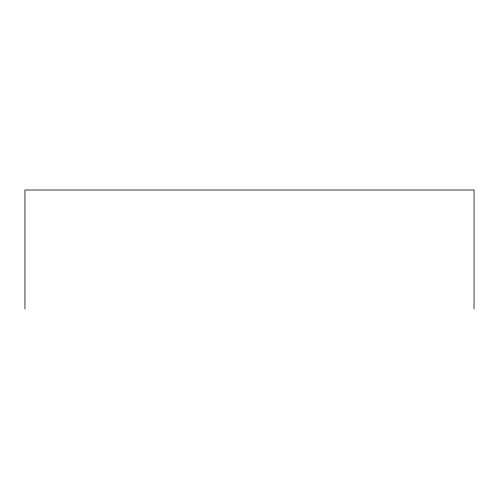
<?xml version="1.0" encoding="UTF-8"?>
<svg xmlns="http://www.w3.org/2000/svg" width="499" height="499" viewBox="0 0 499 499"><rect width="100%" height="100%" fill="white"/><g stroke="black" fill="none" stroke-linecap="round" stroke-linejoin="round"><path stroke-width="0.75" d="M474.05 308.981L474.05 190.019L24.95 190.019L24.95 308.981"/></g></svg>
